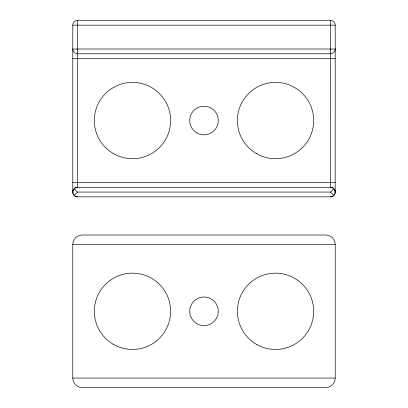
<?xml version="1.0" encoding="UTF-8"?>
<svg xmlns="http://www.w3.org/2000/svg" width="408" height="408" viewBox="0 0 408 408"><rect width="100%" height="100%" fill="white"/><g stroke="black" fill="none" stroke-linecap="round" stroke-linejoin="round"><path stroke-width="0.61" d="M330.455 196.845A4.768 4.768 0 0 0 335.223 192.076A8.532 6.033 0 0 0 334.127 189.001L332.438 187.741L330.455 187.308L77.52 187.308L75.536 187.756L73.914 188.991A8.532 6.033 0 0 0 72.818 192.076A8.532 6.033 0 0 0 73.873 195.157L75.536 196.401L77.52 196.845L330.455 196.845L332.464 196.401L334.101 195.146A8.532 6.033 0 0 0 335.182 192.076L335.223 25.169A4.768 4.768 0 0 0 330.455 20.4L77.546 20.4A4.768 4.768 0 0 0 72.777 25.169L72.777 192.076A4.768 4.768 0 0 0 77.546 196.845M74.174 195.452L77.546 192.076L330.455 192.076L333.826 195.452M330.455 192.076L333.826 188.705M72.777 25.169L335.223 25.169M72.777 58.553L335.223 58.553M72.777 182.539L335.223 182.539M72.777 244.535L335.223 244.535L335.223 378.063A9.537 9.537 0 0 1 325.686 387.6L82.314 387.6A9.537 9.537 0 0 1 72.777 378.063L72.777 244.535A9.537 9.537 0 0 1 82.314 234.998L325.686 234.998A9.537 9.537 0 0 1 335.223 244.535M72.777 378.063L335.223 378.063M74.174 188.705L77.546 192.076M330.455 20.4L330.455 187.303A4.768 4.768 0 0 1 335.223 192.076M77.546 20.4L77.546 187.303A4.768 4.768 0 0 0 72.777 192.076M335.223 49.011L72.777 49.011A4.768 4.768 0 0 0 77.546 53.78L330.455 53.78A4.768 4.768 0 0 0 335.223 49.011M196.845 132.937A14.306 14.306 0 0 0 218.306 120.544A14.306 14.306 0 0 0 196.845 108.156A14.306 14.306 0 0 0 196.845 132.937M256.459 153.587A38.153 38.153 0 0 0 313.681 120.544A38.153 38.153 0 0 0 256.459 87.506A38.153 38.153 0 0 0 256.459 153.587M113.393 153.587A38.153 38.153 0 0 0 170.621 120.544A38.153 38.153 0 0 0 113.393 87.506A38.153 38.153 0 0 0 113.393 153.587M196.845 323.687A14.306 14.306 0 0 0 218.306 311.299A14.306 14.306 0 0 0 196.845 298.911A14.306 14.306 0 0 0 196.845 323.687M256.459 344.337A38.153 38.153 0 0 0 313.681 311.299A38.153 38.153 0 0 0 256.459 278.261A38.153 38.153 0 0 0 256.459 344.337M113.393 344.337A38.153 38.153 0 0 0 170.621 311.299A38.153 38.153 0 0 0 113.393 278.261A38.153 38.153 0 0 0 113.393 344.337"/></g></svg>
